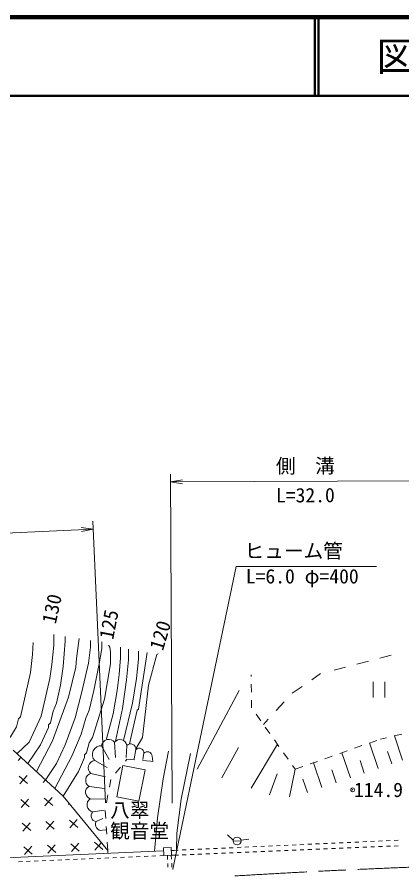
# Model space of a CAD drawing. Units: millimetres, scale not verified. Extents: x 40000 to 680000, y 20000 to 380000.
# Drawn here: x 470871 to 519850, y 271621 to 380000 of the extents above; entities that cross this region are included whole.
import ezdxf
from ezdxf.enums import TextEntityAlignment as Align

# ---------------------------------------------------------------- set-up
doc = ezdxf.new("R2010")
doc.units = ezdxf.units.MM
doc.header["$LTSCALE"] = 1000
doc.header["$PDMODE"] = 32
doc.header["$PDSIZE"] = 500
doc.linetypes.add('CHAIN', pattern=[18.5, 12, -1.5, 3.5, -1.5])
for name, color, linetype, lineweight in [('M-BGD', 7, 'Continuous', 13), ('M-BMK', 2, 'CHAIN', 13), ('M-STR-HTXT', 7, 'Continuous', 13), ('M-TTL', 2, 'Continuous', 140), ('M-TTL-LINE', 7, 'Continuous', 50)]:
    doc.layers.add(name, color=color, linetype=linetype, lineweight=lineweight)
doc.layers.add('M-TTL-TXT', color=7, linetype='Continuous')
doc.styles.add('ＭＳ ゴシック', font='')
doc.styles.get('ＭＳ ゴシック').set_extended_font_data('MS Gothic')

# ---------------------------------------------------------------- blocks, each defined once
blk = doc.blocks.new('電話柱1')
at = {"color": 7, "linetype": 'Continuous', "lineweight": 13}
for p, q in [((-1.203, 0.848), (-0.496, 0.14)), ((-0.516, 0.002), (0.484, 0.002)), ((1.475, 0.164), (0.478, 0.078))]:
    blk.add_line(p, q, dxfattribs=at)
blk.add_circle((-0.016, 0.002), 0.5, dxfattribs=at)
blk = doc.blocks.new('田')
at = {"color": 7, "linetype": 'Continuous', "lineweight": 13}
for p, q in [((-0.75, 2), (-0.75, 0)), ((0.75, 0), (0.75, 2))]:
    blk.add_line(p, q, dxfattribs=at)
blk = doc.blocks.new('open_arrow')
at = {"color": 0, "linetype": 'Continuous', "lineweight": -2}
blk.add_lwpolyline([(7.5, 1.25), (0, 0), (7.5, -1.25)], dxfattribs=at)

msp = doc.modelspace()

# ---------------------------------------------------------------- linework, layer by layer
at = {"layer": 'M-BGD'}
for p, q in [((476996, 301301), (476996, 300708)), ((478774, 301047), (478435, 298507)), ((515575, 298157), (514124, 297777)), ((518477, 298917), (517026, 298537)), ((512673, 297397), (511222, 297017)), ((500649, 296415), (500652, 296216)), ((509496, 296565), (508369, 295791)), ((500670, 295216), (500688, 294216)), ((507133, 294941), (505897, 294091)), ((493778, 284439), (499142, 294440)), ((500706, 293216), (500724, 292217)), ((504879, 292990), (503861, 291888)), ((501304, 291402), (501883, 290587)), ((502842, 290787), (502220, 290114)), ((502463, 289772), (503043, 288957)), ((517106, 288243), (517895, 288426)), ((518869, 288652), (519843, 288878)), ((519939, 285590), (518890, 288657)), ((481637, 287409), (482600, 285645)), ((483281, 287851), (483402, 285926)), ((484845, 287450), (484765, 285926)), ((500648, 282013), (503998, 287616)), ((503623, 288143), (504202, 287328)), ((513816, 287082), (514759, 287415)), ((515702, 287747), (516645, 288080)), ((516827, 284526), (515722, 287755)), ((470382, 286832), (476742, 280981)), ((486008, 286928), (485768, 285725)), ((487011, 286447), (486890, 285645)), ((490152, 286706), (489478, 283182)), ((492964, 286406), (491764, 280596)), ((496938, 283323), (499051, 287194)), ((504782, 286513), (505362, 285698)), ((511930, 286416), (512873, 286749)), ((513292, 283317), (512199, 286511)), ((518553, 285116), (518020, 286676)), ((471364, 285929), (471027, 285546)), ((480755, 285525), (482359, 284643)), ((484857, 285703), (484665, 285462)), ((485853, 285613), (484857, 285703)), ((487845, 285432), (486849, 285522)), ((488156, 285403), (487845, 285432)), ((488053, 286086), (488156, 285403)), ((508158, 285085), (509101, 285418)), ((509669, 282078), (508588, 285237)), ((510044, 285751), (510987, 286083)), ((515061, 283922), (514513, 285525)), ((484042, 284680), (483419, 283899)), ((505547, 280918), (506272, 284419)), ((505942, 284883), (506272, 284419)), ((506272, 284419), (507215, 284752)), ((511483, 282698), (510919, 284346)), ((471157, 283550), (472219, 282617)), ((472155, 283615), (471221, 282552)), ((474487, 283056), (474215, 282746)), ((480274, 283881), (482118, 283440)), ((482796, 283117), (482619, 282132)), ((489478, 283182), (488728, 278234)), ((503012, 281178), (503956, 283851)), ((507814, 281444), (507235, 283138)), ((480033, 282237), (481998, 281956)), ((474344, 280750), (475407, 279817)), ((475342, 280815), (474409, 279752)), ((476742, 280981), (482418, 274079)), ((482443, 281148), (482266, 280164)), ((471351, 280556), (472413, 279623)), ((472349, 280621), (471415, 279558)), ((477501, 280058), (477403, 279946)), ((480194, 280673), (481998, 280633)), ((491764, 280596), (491202, 276284)), ((480514, 278988), (481958, 279229)), ((482090, 279179), (482083, 279143)), ((482083, 279143), (482149, 278145)), ((471545, 277562), (472607, 276629)), ((472543, 277627), (471609, 276565)), ((474538, 277756), (475601, 276823)), ((475536, 277821), (474603, 276759)), ((477532, 277950), (478595, 277017)), ((478530, 278015), (477597, 276952)), ((480956, 277785), (481798, 278146)), ((488728, 278234), (488365, 273998)), ((482159, 276703), (481758, 276663)), ((482215, 277147), (482281, 276149)), ((491202, 276284), (491160, 274124)), ((517357, 275305), (516858, 275282)), ((518356, 275350), (517857, 275327)), ((519355, 275395), (518856, 275372)), ((471739, 274569), (472801, 273636)), ((472736, 274633), (471803, 273571)), ((474732, 274763), (475795, 273829)), ((475730, 274827), (474797, 273765)), ((477726, 274957), (478789, 274023)), ((478724, 275021), (477791, 273959)), ((480720, 275151), (481782, 274217)), ((481597, 275078), (480784, 274153)), ((482347, 275152), (482413, 274154)), ((490497, 274479), (489498, 274434)), ((489498, 274434), (489543, 273435)), ((490542, 273480), (490497, 274479)), ((493382, 274224), (492882, 274201)), ((494381, 274269), (493881, 274246)), ((495380, 274314), (494880, 274291)), ((496379, 274359), (495879, 274336)), ((497378, 274404), (496878, 274381)), ((498377, 274449), (497877, 274426)), ((499376, 274494), (498876, 274471)), ((500375, 274539), (499875, 274517)), ((501374, 274584), (500874, 274562)), ((502373, 274629), (501873, 274607)), ((503372, 274674), (502872, 274652)), ((504371, 274719), (503871, 274697)), ((505370, 274764), (504870, 274742)), ((506369, 274809), (505869, 274787)), ((507368, 274854), (506868, 274832)), ((508367, 274899), (507867, 274877)), ((508380, 274225), (507881, 274204)), ((509366, 274944), (508866, 274922)), ((509379, 274266), (508880, 274245)), ((510365, 274989), (509865, 274967)), ((510379, 274308), (509879, 274287)), ((511364, 275034), (510864, 275012)), ((511378, 274350), (510878, 274329)), ((512363, 275079), (511863, 275057)), ((512377, 274391), (511877, 274371)), ((513361, 275124), (512862, 275102)), ((513376, 274433), (512876, 274412)), ((514360, 275169), (513861, 275147)), ((514375, 274475), (513876, 274454)), ((515359, 275215), (514860, 275192)), ((515374, 274516), (514875, 274496)), ((516358, 275260), (515859, 275237)), ((516373, 274558), (515874, 274537)), ((517372, 274600), (516873, 274579)), ((518372, 274642), (517872, 274621)), ((519371, 274683), (518871, 274662)), ((489515, 274050), (453913, 272445)), ((482549, 273142), (482049, 273121)), ((482413, 274154), (482418, 274079)), ((482418, 274079), (482441, 273731)), ((483548, 273184), (483049, 273163)), ((484547, 273226), (484048, 273205)), ((485546, 273268), (485047, 273247)), ((486546, 273310), (486046, 273289)), ((487545, 273351), (487045, 273330)), ((488544, 273393), (488044, 273372)), ((489543, 273435), (489043, 273414)), ((489543, 273435), (490542, 273480)), ((490024, 272955), (490000, 273454)), ((490524, 272979), (490500, 273478)), ((490884, 274111), (490514, 274095)), ((490896, 273495), (490542, 273480)), ((491384, 274134), (490884, 274111)), ((491395, 273516), (490896, 273495)), ((492383, 274179), (491883, 274156)), ((492394, 273557), (491895, 273536)), ((493393, 273599), (492894, 273578)), ((494392, 273641), (493893, 273620)), ((495392, 273682), (494892, 273662)), ((496391, 273724), (495891, 273703)), ((497390, 273766), (496890, 273745)), ((498389, 273808), (497889, 273787)), ((499388, 273849), (498889, 273828)), ((500387, 273891), (499888, 273870)), ((501386, 273933), (500887, 273912)), ((502386, 273974), (501886, 273953)), ((503385, 274016), (502885, 273995)), ((504384, 274058), (503884, 274037)), ((505383, 274099), (504883, 274079)), ((506382, 274141), (505882, 274120)), ((507381, 274183), (506882, 274162)), ((471559, 272682), (471059, 272662)), ((472558, 272724), (472058, 272703)), ((473557, 272766), (473057, 272745)), ((474556, 272808), (474056, 272787)), ((475555, 272850), (475056, 272829)), ((476554, 272892), (476055, 272871)), ((477553, 272933), (477054, 272912)), ((478553, 272975), (478053, 272954)), ((479552, 273017), (479052, 272996)), ((480551, 273059), (480051, 273038)), ((481550, 273101), (481050, 273080)), ((490072, 271956), (490048, 272455)), ((490572, 271980), (490548, 272479))]:
    msp.add_line(p, q, dxfattribs=at)
for points in [[(475557, 301555), (475557, 300200), (475303, 297745), (475049, 295967), (473948, 291141), (472424, 287839), (470900, 286399)], [(472932, 300539), (472847, 299015), (472593, 296729), (471323, 291056), (471069, 290802), (470815, 289786), (470053, 288516), (468505, 286968)], [(476996, 300708), (476742, 297491), (476403, 295120), (475895, 292834), (475472, 291818), (475133, 290294), (474879, 290040), (474879, 289701), (473863, 287500), (472255, 285129)], [(480213, 300793), (480213, 299946), (479959, 297914), (479113, 294273)], [(481653, 300623), (481653, 299777), (481314, 297829), (480637, 294443), (480044, 291903), (479621, 290887)], [(482499, 300200), (482669, 299946), (482753, 299353), (482753, 297829), (481991, 293342), (480467, 288431), (480044, 287754)], [(484023, 299946), (484023, 298591), (483854, 296475), (483600, 294443), (483092, 291479), (482245, 288262)], [(485039, 299692), (485039, 298337), (484785, 295797), (484277, 292157), (483392, 287972)], [(486309, 299438), (486309, 298422), (486055, 295967), (485547, 292834), (484436, 288070)], [(487410, 299269), (486309, 292072), (486140, 291903), (485189, 287625)], [(473355, 284113), (475387, 288008), (477419, 293596), (478351, 297406), (478435, 298507)], [(488849, 299099), (488680, 299015), (487579, 295120), (486817, 288431), (485971, 286992)], [(479113, 294273), (478266, 290971), (476996, 287500), (475895, 285129), (474541, 283097)], [(475670, 281967), (477843, 286061), (479028, 288855), (479621, 290887)], [(480044, 287754), (479705, 286484), (479451, 286230), (479451, 285891), (478689, 284113), (476742, 280981)]]:
    msp.add_lwpolyline(points, dxfattribs=at)
msp.add_lwpolyline([(483564, 280905), (486389, 280358), (487163, 284354), (484337, 284900)], close=True, dxfattribs=at)
for centre, radius, start, end in [((481589, 286283), 1127, 87.53627, 222.29654), ((482551, 287287), 922, 37.63823, 172.3985), ((483980, 287324), 874, 8.23847, 142.99874), ((485318, 286947), 690, 358.47432, 133.23459), ((486409, 286479), 602, 356.97886, 131.73913), ((487457, 286049), 598, 3.52637, 138.28664), ((480857, 284602), 928, 96.30601, 231.06628), ((480496, 283008), 900, 104.29421, 239.05448), ((480439, 281488), 852, 118.47588, 253.23615), ((480705, 279897), 929, 123.40416, 258.16443), ((480986, 278479), 694, 132.75617, 267.51644), ((481590, 277391), 747, 148.15754, 282.91781)]:
    msp.add_arc(centre, radius, start, end, dxfattribs=at)
msp.add_point((513587, 281802), dxfattribs=at)
at = {"layer": 'M-BMK'}
msp.add_arc((559374, -727293), 1000000, 91.90056, 93.48542, dxfattribs=at)
at = {"layer": 'M-STR-HTXT'}
for p, q in [((490589, 280099), (490413, 321923)), ((490417, 320923), (524723, 321067)), ((482141, 280148), (480513, 315940)), ((418172, 312103), (480558, 314941))]:
    msp.add_line(p, q, dxfattribs=at)
msp.add_lwpolyline([(490716, 271701), (498736, 310198), (516607, 310198)], dxfattribs=at)
at = {"layer": 'M-TTL'}
msp.add_line((680000, 380000), (40000, 380000), dxfattribs=at)
at = {"layer": 'M-TTL-LINE'}
for p, q in [((508747, 380000), (508747, 370000)), ((509247, 380000), (509247, 370000)), ((40000, 370000), (680000, 370000))]:
    msp.add_line(p, q, dxfattribs=at)

# ---------------------------------------------------------------- block references
at = {"layer": 'M-BGD', "xscale": 1000, "yscale": 1000}
msp.add_blockref('田', (516915, 293536), dxfattribs=at)
at = {"layer": 'M-BGD', "xscale": 1000, "yscale": 1000, "rotation": 2.58105}
msp.add_blockref('電話柱1', (498889, 275302), dxfattribs=at)
at = {"layer": 'M-STR-HTXT', "xscale": 200, "yscale": 200}
for p, rotation in [((490417, 320923), 0.2), ((480558, 314941), 182.6)]:
    msp.add_blockref('open_arrow', p, dxfattribs=dict(at, rotation=rotation))
at = {"layer": 'M-STR-HTXT', "rotation": 78.2}
msp.add_blockref('open_arrow', (490716, 271701), dxfattribs=at)

# ---------------------------------------------------------------- texts
at = {"layer": 'M-BGD', "style": 'ＭＳ ゴシック'}
for s, rotation, p in [('130', 77.692, (476735, 304498)), ('125', 78.93, (483993, 302534)), ('120', 73.301, (490490, 301010))]:
    msp.add_text(s, height=1833, rotation=rotation, dxfattribs=at).set_placement(p, align=Align.BOTTOM_CENTER)
msp.add_text('114.9', height=1833, dxfattribs=at).set_placement((513747, 281802), align=Align.MIDDLE_LEFT)
for s, p in [('八翠', (482723, 277758)), ('観音堂', (482723, 275117))]:
    msp.add_text(s, height=1833, dxfattribs=at).set_placement(p, align=Align.BOTTOM_LEFT)
at = {"layer": 'M-STR-HTXT', "style": 'ＭＳ ゴシック'}
for s, p in [('側\u3000溝', (507568, 321495)), ('L=32.0', (507568, 317780))]:
    msp.add_text(s, height=1833, rotation=0.241, dxfattribs=at).set_placement(p, align=Align.BOTTOM_CENTER)
for s, p in [('ヒューム管', (506078, 310698)), ('L=6.0 φ=400', (507165, 307471))]:
    msp.add_text(s, height=1833, dxfattribs=at).set_placement(p, align=Align.BOTTOM_CENTER)
at = {"layer": 'M-TTL-TXT', "style": 'ＭＳ ゴシック'}
msp.add_text('図面番号', height=3666, dxfattribs=at).set_placement((526622, 375000), align=Align.MIDDLE_CENTER)

doc.saveas('drawing.dxf')
